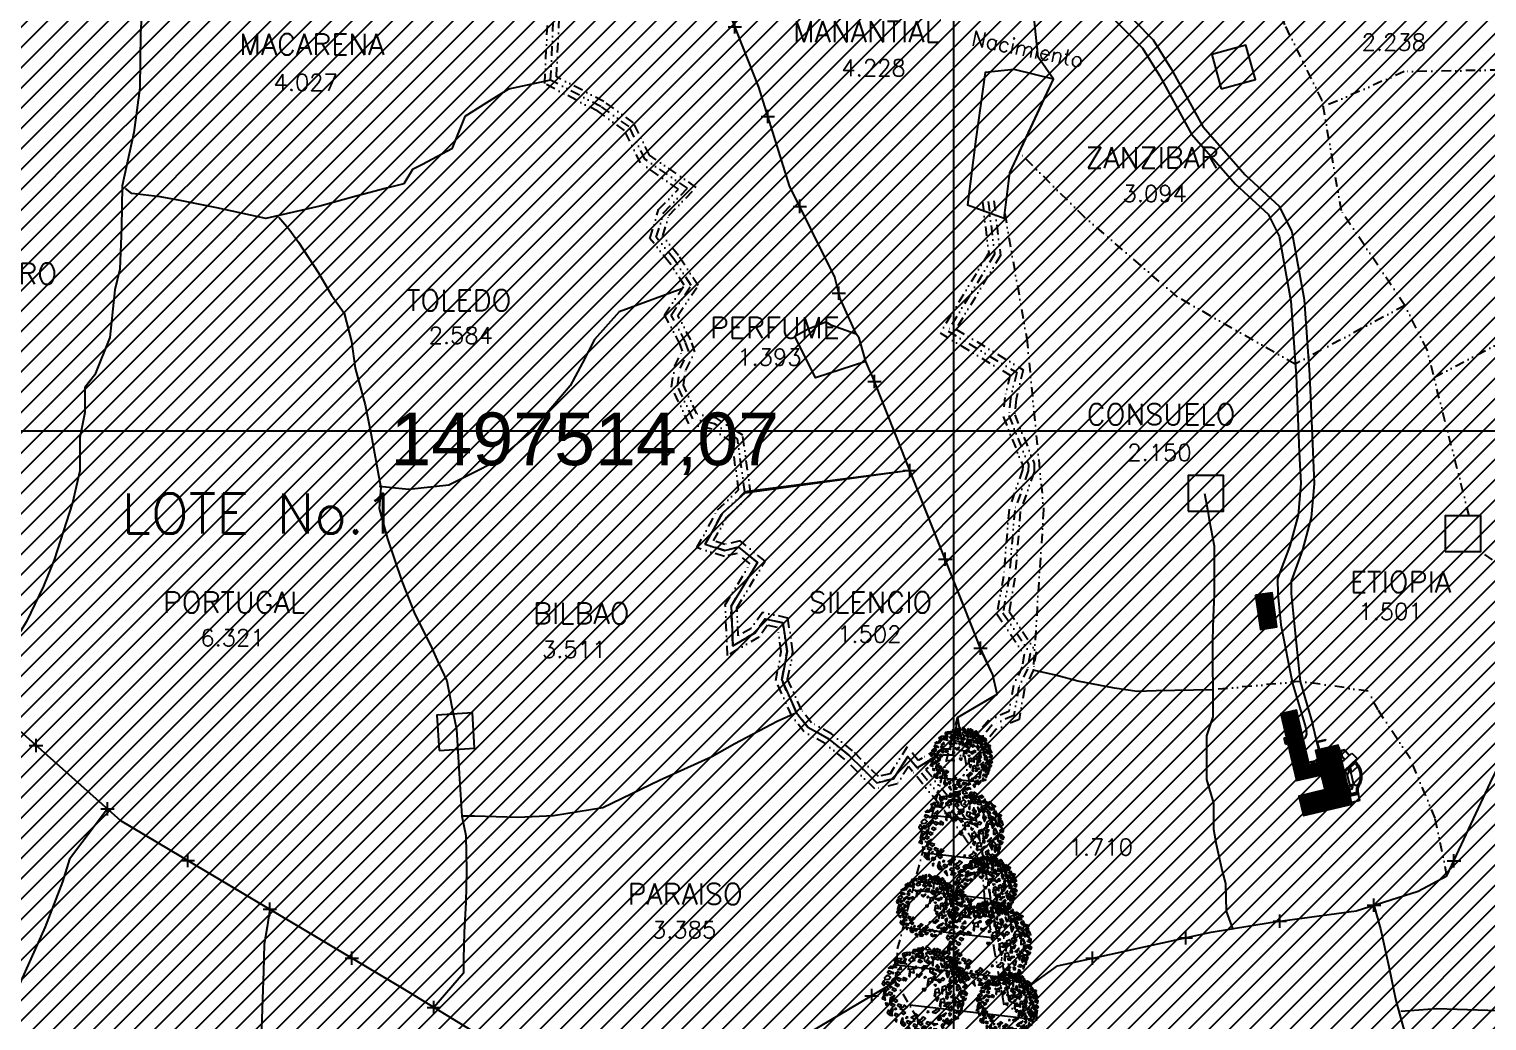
# Model space of a CAD drawing. Extents: x 14987 to 28539, y 5455 to 9112.
# Drawn here: x 23712 to 24475, y 6367 to 6886 of the extents above; entities that cross this region are included whole.
import ezdxf
from ezdxf.enums import TextEntityAlignment as Align

# ---------------------------------------------------------------- set-up
doc = ezdxf.new("R2010")
doc.units = 0
doc.header["$LTSCALE"] = 10
doc.header["$MEASUREMENT"] = 0
doc.header["$PDMODE"] = 2
doc.header["$PDSIZE"] = 3.5
for name, pattern in [('DASHDOT', [1, 0.5, -0.25, 0, -0.25]), ('DIVIDE', [1.25, 0.5, -0.25, 0, -0.25, 0, -0.25]), ('HIDDEN', [0.375, 0.25, -0.125])]:
    doc.linetypes.add(name, pattern=pattern)
for name, color, linetype in [('ANDEN', 11, 'Continuous'), ('ARBOL4', 76, 'Continuous'), ('CANO', 5, 'DIVIDE'), ('CERCO', 2, 'Continuous'), ('COORD', 8, 'Continuous'), ('COORDENADAS', 1, 'Continuous'), ('CUBIERTA', 30, 'Continuous'), ('DINTEL', 8, 'HIDDEN'), ('DIV-', 5, 'Continuous'), ('MOJON', 2, 'Continuous'), ('MURO BAJO', 3, 'Continuous'), ('PROY', 8, 'HIDDEN'), ('PUA', 1, 'Continuous'), ('R', 1, 'Continuous'), ('r-100', 6, 'Continuous'), ('R-100B', 6, 'Continuous'), ('R120', 5, 'Continuous'), ('R60', 2, 'Continuous'), ('RASTROJO', 2, 'DASHDOT'), ('SOLID', 253, 'Continuous')]:
    doc.layers.add(name, color=color, linetype=linetype)
doc.styles.add('textstyle3', font='romans', dxfattribs={"width": 0.8})
doc.styles.add('textstyle4', font='')
doc.styles.add('textstyle5', font='Arial.ttf')
doc.styles.get('textstyle4').set_extended_font_data('simplex')
pattern_1 = [(0, (-257.8881, 0), (0, 0.3175), [])]

# ---------------------------------------------------------------- blocks, each defined once
blk = doc.blocks.new('DEC1')
for points in [[(2.096443, 60.253408), (0.995445, 56.151728), (3.318161, 54.875548), (7.299967, 55.726328)], [(-38.104163, 42.886048), (-35.982343, 39.207198), (-33.437553, 39.947208), (-31.223573, 43.364378)], [(-31.801213, 37.372358), (-27.415503, 38.148518), (-25.333863, 42.636518), (-27.944843, 42.431948), (-29.220293, 39.953298)], [(-27.902623, 48.490098), (-28.642653, 45.945318), (-26.266303, 45.915268), (-25.694743, 47.690008)], [(-22.482173, 47.292998), (-22.915303, 48.664658), (-25.556323, 50.836408), (-20.701343, 52.081818), (-20.707443, 47.864548)], [(-17.061733, 46.095918), (-21.688173, 40.867878), (-18.577893, 39.165388), (-13.789101, 40.946228), (-14.889992, 43.454908), (-16.965533, 43.184148)], [(-17.825703, 50.144688), (-15.340965, 55.637398), (-11.893769, 55.475018), (-12.802246, 52.160138), (-14.540878, 53.429518), (-15.347061, 51.420148), (-14.679306, 50.283108)], [(-12.70607, 49.248398), (-13.313744, 45.632738), (-10.937401, 45.602688), (-9.258873, 49.086028)], [(-10.286347, 57.002498), (-6.636353, 53.173978), (-4.977264, 55.300948), (-2.322731, 54.024758), (-2.654549, 58.704078), (-5.640907, 57.002498)], [(-7.299988, 42.539188), (-9.290886, 39.136068), (-5.640907, 37.859878), (-3.981812, 39.136068)], [(-2.654549, 51.047028), (-4.645447, 48.494678), (-3.318176, 45.091538), (-1.990913, 46.793108)], [(2.322716, 47.218508), (-1.327278, 43.815368), (-0.66365, 40.412228), (3.318161, 37.009098), (6.636337, 38.710668), (2.654526, 40.837618), (5.309077, 44.666158)], [(2.654526, 51.897798), (6.304517, 49.345458), (10.949967, 51.047028), (8.959067, 52.748598), (6.304517, 51.897798)], [(13.272677, 57.002498), (10.949967, 55.726328), (12.609047, 54.024758), (14.268137, 54.875548)], [(19.245397, 47.643888), (12.277227, 47.218508), (13.272677, 43.815368), (17.918117, 41.688418), (18.913577, 44.240768), (17.254487, 45.516938)], [(16.259037, 52.323198), (16.922667, 53.599378), (16.590857, 57.002498), (20.904477, 54.450148), (17.918117, 51.472418)], [(21.568117, 51.047028), (27.209017, 53.173978), (29.531737, 50.621628), (26.545377, 48.920058), (26.213557, 51.047028), (24.222657, 50.196248), (23.890837, 48.920058)], [(24.554477, 46.793108), (21.568117, 44.666158), (23.227197, 42.964588), (26.877177, 44.240768)], [(25.549927, 37.859878), (32.186277, 39.561448), (34.177167, 43.389968), (33.181717, 35.307528), (29.199917, 34.882128)], [(31.522627, 48.069288), (29.863537, 46.367708), (28.536287, 43.389968), (32.186277, 45.516938)], [(36.831707, 44.240768), (35.836257, 42.539188), (37.163527, 41.263018), (40.481707, 41.688418)], [(40.813507, 40.412228), (40.481707, 39.136068), (42.804427, 37.434478), (45.458957, 37.859878)], [(-52.427143, 19.568028), (-50.104423, 20.844198), (-46.786243, 17.441068), (-49.108973, 14.888718), (-53.754413, 14.463338), (-54.418043, 17.441068)], [(-44.561383, 31.831348), (-39.273253, 31.705098), (-39.604093, 34.382268), (-36.824663, 35.356908), (-40.368063, 38.431048), (-41.276543, 35.116178)], [(-42.472623, 24.672728), (-44.131713, 23.396548), (-42.804433, 22.971158)], [(-32.518103, 32.329788), (-36.831723, 28.075868), (-31.854473, 28.926648)], [(-22.563583, 30.628218), (-22.563583, 28.501248), (-21.568133, 29.352038)], [(-12.277245, 32.755178), (-14.599968, 30.628218), (-13.604515, 29.777438), (-11.2818, 30.628218)], [(-5.640907, 20.844198), (-7.963623, 18.291858), (-11.2818, 20.418808), (-11.2818, 22.120378), (-7.963623, 20.844198), (-4.313629, 22.971158)], [(-1.990913, 33.180578), (-4.977264, 30.628218), (-3.318176, 27.225088), (-0.99546, 30.202838)], [(6.636337, 30.628218), (6.304517, 25.523518), (13.272677, 21.269598), (14.931767, 22.120378), (9.290877, 25.098128), (12.277227, 29.352038)], [(10.949967, 39.136068), (9.622697, 36.158308), (10.618147, 33.605958), (10.949967, 36.158308)], [(15.927217, 35.307528), (16.922667, 29.777438), (14.268137, 28.075868), (17.918117, 26.799688), (19.245397, 31.479008)], [(21.568117, 28.075868), (20.240847, 25.098128), (22.231747, 24.247348), (23.890837, 25.948898)], [(23.890837, 30.202838), (21.568117, 37.009098), (25.218107, 32.329788)], [(29.531737, 34.031358), (28.536287, 31.053608), (36.499887, 31.479008), (33.181717, 34.456738)], [(29.863537, 27.650488), (28.536287, 22.971158), (30.527177, 17.441068), (32.186277, 20.418808), (29.863537, 22.120378)], [(35.504437, 27.650488), (36.168077, 22.120378), (39.154437, 21.694998), (40.813507, 23.821948)], [(37.495347, 38.285278), (35.836257, 35.732928), (38.158977, 34.031358), (41.477157, 34.031358), (38.158977, 35.307528)], [(44.795317, 26.374298), (42.804427, 28.075868), (42.472607, 29.777438), (43.799877, 31.053608), (46.454417, 29.352038)], [(46.454417, 20.844198), (44.463497, 22.120378), (42.472607, 21.269598), (42.804427, 19.568028), (45.458957, 19.142638)], [(49.772577, 26.799688), (48.445307, 25.098128), (50.436227, 23.396548), (53.754397, 25.523518)], [(51.099847, 20.418808), (52.095307, 16.590288), (56.077117, 13.187148), (54.418027, 17.866458)], [(-52.427143, -0.850769), (-55.081683, 0.4254), (-56.077133, -5.104706), (-55.081683, -6.380875), (-50.436243, -6.380875), (-51.099873, -5.104706), (-53.754413, -4.253914)], [(-48.445333, 5.530108), (-46.786243, 3.828518), (-44.795343, 5.104708)], [(-45.127153, 9.784018), (-44.463523, 14.463338), (-38.490813, 18.717258), (-39.818083, 15.739508)], [(-30.195383, 13.187148), (-28.536293, 17.866458), (-25.218123, 16.164898), (-26.213573, 13.187148), (-27.872663, 14.463338)], [(-0.66365, 1.276169), (-2.322731, 0.4254), (-1.327278, -0.425384), (0, 0)], [(-0.66365, 18.717258), (0.663628, 19.142638), (1.659081, 17.441068), (-0.66365, 16.590288)], [(18.581767, 15.739508), (16.922667, 13.187148), (19.245397, 11.060198), (21.236297, 11.910978), (19.577217, 13.612548)], [(29.531737, 7.231658), (31.854457, 4.679318), (32.186277, 0), (35.504437, 3.403137), (33.513537, 9.784018)], [(40.481707, 17.015668), (43.799877, 11.910978), (41.477157, 8.507848), (41.145337, 11.910978)], [(46.454417, 6.380878), (46.122607, 4.679318), (43.468057, 5.104708), (43.799877, 7.657058)], [(49.440767, 0.4254), (49.772577, -4.679306), (43.799877, -7.231651), (47.449857, -3.828529)], [(48.777127, 16.164898), (48.445307, 12.761768), (50.768037, 11.060198), (52.095307, 13.187148)], [(52.095307, 5.955488), (54.086217, 3.403137), (55.745307, 4.679318), (54.418027, 8.082458)], [(-50.768053, -17.015672), (-50.436243, -19.993412), (-52.427143, -19.568022), (-52.758963, -16.590282)], [(-47.449883, -17.015672), (-46.454433, -9.784004), (-41.145353, -6.806266), (-44.131713, -11.06018)], [(30.195357, -3.828529), (28.536287, -5.53009), (29.863537, -6.806266)], [(47.118057, -15.739494), (45.127137, -17.866462), (46.122607, -22.120372), (48.445307, -19.568022)], [(50.436227, -9.784004), (51.099847, -13.187141), (53.754397, -13.187141), (55.413487, -10.634796), (53.090757, -11.06018)], [(-45.458983, -31.478992), (-46.786243, -26.799672), (-44.463523, -23.396552), (-43.468073, -26.374292), (-44.463523, -28.075852)], [(20.572657, -34.456732), (16.922667, -37.859872), (18.249947, -39.986832), (21.236297, -38.285262)], [(38.158977, -36.583692), (38.822617, -39.136042), (45.127137, -37.434482)], [(48.113497, -26.799672), (45.127137, -28.501252), (45.458957, -32.755162), (47.118057, -30.202822)], [(-28.204473, -43.389972), (-32.518103, -44.240752), (-30.195383, -47.218492), (-26.545393, -46.367702)], [(-11.2818, -55.300932), (-13.936333, -51.472412), (-10.286347, -51.472412), (-7.963623, -52.323192)], [(9.622697, -56.151712), (6.304517, -54.024762), (8.295417, -52.748592), (8.959067, -53.173982), (12.277227, -53.173982), (12.277227, -51.472412), (15.595407, -51.897802), (14.268137, -54.024762)], [(22.563567, -50.621622), (25.218107, -49.770842), (22.563567, -48.069272)], [(24.554477, -39.561442), (23.890837, -40.837612), (27.872647, -44.666142), (34.508987, -42.539172), (32.186277, -40.412222), (27.872647, -41.688402)]]:
    blk.add_lwpolyline(points, close=True)
at = {"style": 'textstyle3', "width": 0.8, "flags": 1}
blk.add_attdef('ESTCODE', (0, 0), '', height=0.7, dxfattribs=at)
blk = doc.blocks.new('A$C3B855193')
for p, q in [((4.04, 3.91), (4.04, 4.16)), ((3.91, 4.03), (4.16, 4.03))]:
    blk.add_line(p, q)
for points in [[(1.36, 6.69), (1.18, 6.59), (1.15, 6.73), (1.33, 6.83)], [(2.34, 7.24), (2.35, 7.44), (1.97, 7.36), (1.92, 7.26), (2.05, 6.96), (2.11, 7.04), (2.09, 7.23)], [(2.86, 7.16), (2.8, 7.01), (2.93, 6.92)], [(3.22, 7.07), (3.54, 7.15), (3.97, 6.89), (3.75, 6.89)], [(3.64, 7.8), (3.79, 7.69), (3.66, 7.38), (3.44, 7.46), (3.28, 7.74), (3.45, 7.87)], [(4.24, 7.3), (4.11, 7.38), (4.12, 7.28)], [(5, 6.88), (4.61, 7.04), (4.8, 6.74)], [(4.64, 7.63), (4.78, 7.29), (4.94, 7.39), (5.08, 7.24), (5.17, 7.55), (4.94, 7.51)], [(5.52, 7.52), (5.34, 7.29), (5.46, 7.15), (5.74, 7.1)], [(5.34, 6.97), (5.51, 6.71), (5.85, 6.7), (5.77, 6.87), (5.58, 6.88)], [(6.16, 7.03), (5.97, 7.01), (6.04, 6.85), (6.17, 6.87)], [(6.23, 6.65), (6.3, 6.72), (6.37, 6.94), (6.58, 6.67), (6.31, 6.55)], [(0.93, 5.59), (0.62, 5.73), (0.52, 5.58), (0.71, 5.44)], [(0.58, 5.96), (0.85, 6.17), (1.13, 6.12), (0.96, 5.97), (0.83, 5.99)], [(1.76, 5.49), (1.44, 5.63), (1.35, 5.48), (1.54, 5.34)], [(1.45, 6.48), (1.94, 6.62), (2.27, 6.36), (1.92, 6.43)], [(2.93, 5.95), (2.59, 5.83), (2.51, 5.27), (2.61, 5.19), (2.65, 5.63), (3, 5.56)], [(3.85, 6.21), (4.19, 6.23), (4.17, 5.97), (3.95, 5.96), (3.99, 6.1)], [(5.16, 6.2), (5.03, 6.14), (5.11, 6.1)], [(5.58, 5.6), (5.38, 5.69), (5.36, 5.61), (5.47, 5.48)], [(6.3, 6.27), (5.84, 6.42), (5.82, 6.18), (6.06, 5.92), (6.19, 6.06), (6.12, 6.19)], [(6.34, 5.55), (6.07, 5.59), (6.09, 5.32), (6.21, 5.25)], [(6.62, 6.08), (6.37, 6.02), (6.44, 5.87), (6.7, 5.86)], [(6.54, 6.43), (6.95, 6.42), (7.04, 6.2), (6.8, 6.17), (6.84, 6.31), (6.69, 6.31), (6.63, 6.24)], [(7.01, 5.49), (6.79, 5.55), (6.61, 5.37), (6.76, 5.33)], [(7.18, 6.14), (7.04, 5.8), (7.22, 5.75), (7.21, 5.55), (7.5, 5.7), (7.31, 5.84)], [(0.3, 4.54), (0.13, 4.79), (0, 4.56), (0.15, 4.35)], [(0.67, 4.04), (0.35, 4.18), (0.25, 4.03), (0.44, 3.89)], [(0.77, 4.57), (0.46, 4.71), (0.36, 4.56), (0.55, 4.42)], [(1.35, 3.97), (1.04, 4.11), (0.94, 3.97), (1.13, 3.83)], [(1.62, 4.4), (1.31, 4.54), (1.21, 4.4), (1.4, 4.26)], [(1.83, 4.93), (1.51, 5.07), (1.41, 4.93), (1.6, 4.78)], [(4.65, 5.08), (4.31, 4.96), (4.23, 4.4), (4.33, 4.32), (4.37, 4.76), (4.72, 4.68)], [(5, 4.86), (4.78, 4.93), (4.82, 5.2), (4.93, 5.25), (4.94, 5), (5.18, 4.83)], [(5.01, 4.48), (5.07, 4.41), (4.99, 4.3), (4.87, 4.42)], [(5.89, 4.96), (5.65, 5.08), (5.47, 4.88), (5.73, 4.82)], [(5.96, 4.34), (5.63, 4.22), (5.55, 3.66), (5.65, 3.58), (5.68, 4.02), (6.04, 3.95)], [(6.62, 4.3), (6.4, 4.3), (6.26, 4.17), (6.43, 4.22)], [(6.9, 5.07), (6.58, 5.21), (6.39, 5.07), (6.28, 4.73), (6.48, 4.56), (6.5, 4.87), (6.82, 4.81)], [(7.39, 4), (7.17, 4.44), (6.98, 4.28), (6.98, 3.92), (7.17, 3.93), (7.2, 4.07)], [(7.21, 5.18), (7.15, 4.87), (7.38, 4.62), (7.43, 4.8), (7.31, 4.94)], [(7.72, 5.44), (7.43, 5.4), (7.42, 5.21), (7.58, 4.98)], [(7.61, 4.32), (7.71, 4.31), (7.91, 4.43), (7.87, 4.08), (7.6, 4.19)], [(7.82, 4.64), (7.68, 4.75), (7.62, 4.6), (7.72, 4.52)], [(0, 3.13), (0.17, 3.41), (0.27, 3.17), (0.28, 3)], [(1, 3.6), (0.68, 3.73), (0.58, 3.59), (0.77, 3.45)], [(1.48, 2.94), (1.16, 3.08), (1.06, 2.93), (1.25, 2.79)], [(3.89, 4), (3.8, 4.09), (3.77, 4), (3.83, 3.93)], [(5.3, 4.07), (4.97, 3.95), (4.89, 3.39), (4.99, 3.31), (5.02, 3.75), (5.38, 3.67)], [(5.34, 3.17), (5.13, 3.21), (5.06, 3), (5.17, 2.9), (5.23, 3.05)], [(5.8, 3.14), (5.47, 3.03), (5.39, 2.47), (5.49, 2.38), (5.52, 2.82), (5.88, 2.75)], [(6.41, 2.78), (6.07, 2.74), (5.78, 2.46), (6.01, 2.44), (6.06, 2.63)], [(6.21, 3.32), (5.98, 3.32), (5.98, 3.17), (6.14, 3.11)], [(6.51, 3.88), (6.19, 3.66), (6.01, 3.79), (6.03, 3.52), (6.36, 3.56)], [(6.41, 3.23), (6.78, 3.56), (6.58, 3.2)], [(6.81, 2.98), (6.59, 2.96), (6.83, 2.46), (6.93, 2.76)], [(6.94, 3.33), (7.23, 2.96), (7.53, 2.94), (6.99, 2.78), (6.85, 3.02)], [(7.48, 3.64), (7.26, 3.77), (7.2, 3.62), (7.38, 3.42)], [(7.75, 3.23), (7.6, 3.29), (7.37, 3.3), (7.61, 3.12)], [(7.65, 2.79), (7.52, 2.81), (7.47, 2.69), (7.59, 2.49)], [(7.67, 3.95), (7.96, 3.65), (7.86, 3.43), (7.67, 3.57), (7.8, 3.65), (7.69, 3.76), (7.6, 3.74)], [(0.52, 1.78), (0.56, 2.05), (0.7, 1.96), (0.69, 1.9), (0.78, 1.69), (0.89, 1.74), (0.95, 1.51), (0.78, 1.54)], [(1.23, 2.53), (0.91, 2.67), (0.81, 2.53), (1, 2.39)], [(1.58, 1.6), (1.26, 1.74), (1.17, 1.6), (1.36, 1.45)], [(1.38, 2.19), (1.23, 2.25), (1.18, 2.13)], [(1.85, 2.48), (1.53, 2.62), (1.43, 2.48), (1.62, 2.34)], [(2.07, 2.54), (1.97, 2.32), (1.68, 2.17), (1.99, 2.05), (2.34, 2.35)], [(2.21, 1.79), (1.9, 1.93), (1.8, 1.79), (1.99, 1.64)], [(2.43, 1.39), (2.28, 1.44), (2.23, 1.32)], [(3.12, 1.73), (3.02, 1.51), (2.73, 1.36), (3.04, 1.24), (3.39, 1.55)], [(3.79, 1.44), (3.69, 1.22), (3.4, 1.07), (3.71, 0.95), (4.06, 1.26)], [(4.41, 1.9), (4.26, 1.96), (4.21, 1.84)], [(5.1, 2.24), (5, 2.03), (4.71, 1.88), (5.02, 1.76), (5.37, 2.06)], [(6.02, 1.81), (5.79, 1.46), (5.51, 1.52), (5.71, 1.63)], [(6.56, 2.42), (6.23, 2.23), (6.28, 2.03), (6.46, 1.98)], [(6.43, 1.54), (6.46, 1.7), (6.35, 1.8), (6.25, 1.74), (6.29, 1.56)], [(6.9, 1.49), (6.75, 1.53), (6.7, 1.35), (6.93, 1.2)], [(6.74, 1.8), (6.79, 1.97), (6.89, 2.04), (7.01, 1.99), (6.97, 1.77)], [(7.29, 2.59), (7.09, 2.62), (7.04, 2.43), (7.13, 2.22), (7.12, 2.46)], [(7.52, 2.43), (7.43, 2.42), (7.38, 2.22), (7.48, 2.07)], [(1.23, 1.11), (1.35, 0.96), (1.39, 1.18)], [(1.98, 1.28), (1.88, 1.29), (1.75, 0.93), (2.07, 0.57), (2.14, 0.77), (1.94, 1.01)], [(2.71, 0.92), (2.39, 1.06), (2.29, 0.91), (2.48, 0.77)], [(2.55, 0.5), (2.4, 0.38), (2.68, 0.03)], [(3.1, 1.09), (2.95, 1.15), (2.9, 1.03)], [(3.33, 0.59), (3.01, 0.73), (2.91, 0.58), (3.1, 0.44)], [(3.44, 0.13), (3.25, 0.27), (2.99, 0.14), (3.2, 0.1)], [(3.84, 0.76), (3.53, 0.9), (3.43, 0.76), (3.62, 0.62)], [(4.12, 0.5), (3.93, 0.56), (3.68, 0.39), (3.91, 0.31)], [(4.55, 0.82), (4.24, 0.95), (4.14, 0.81), (4.33, 0.67)], [(4.59, 0.45), (4.39, 0.31), (4.46, 0.14), (4.67, 0.11), (4.58, 0.24)], [(5.21, 0.79), (4.89, 0.63), (4.57, 0.94), (4.88, 0.8)], [(5.51, 1.14), (5.39, 1.12), (5.34, 1.3), (5.52, 1.35)], [(5.63, 0.77), (5.53, 0.58), (5.65, 0.5), (5.83, 0.68)], [(6.19, 1.26), (5.97, 1.19), (5.92, 1), (6.1, 0.97)], [(6.53, 1.23), (6.31, 1.06), (6.2, 0.72), (6.46, 0.95)]]:
    blk.add_lwpolyline(points, close=True)
at = {"xscale": 0.0692855676280715, "yscale": 0.0692855676280715, "zscale": 0.0692855676280715}
blk.add_blockref('DEC1', (4.02, 3.89), dxfattribs=at)
blk = doc.blocks.new('dsgdfsgdfs')
at = {"layer": 'CUBIERTA', "transparency": 33554687}
h = blk.add_hatch(dxfattribs=at)
h.set_pattern_fill('LINE', color=256, scale=0.1, angle=90, style=0, pattern_type=0)
h.set_pattern_definition([(90, (-257.8881, 0), (-0.3175, 0), [])])
h.paths.add_polyline_path([(25677.66, 6009.32), (25658.07, 6009.32), (25652.02, 6003.27), (25683.71, 6003.27)], flags=0)
h.paths.add_polyline_path([(25683.71, 6015.37), (25677.22, 6015.37), (25673.97, 6012.12), (25673.97, 6012.12), (25670.72, 6015.37), (25662.52, 6015.37), (25657.27, 6010.12), (25658.07, 6009.32), (25677.66, 6009.32)], flags=0)
h.paths.add_polyline_path([(25702.37, 6024.42), (25674.92, 6024.42), (25673.97, 6023.47), (25677.22, 6020.22), (25706.57, 6020.22)], flags=0)
h.paths.add_polyline_path([(25706.57, 6028.62), (25670.92, 6028.62), (25670.72, 6028.62), (25674.92, 6024.42), (25702.37, 6024.42)], flags=0)
h.paths.add_polyline_path([(25662.52, 6029.25), (25652.02, 6029.25), (25657.27, 6024)], flags=0)
h = blk.add_hatch(dxfattribs=at)
h.set_pattern_fill('LINE', color=256, scale=0.1, style=0, pattern_type=0)
h.set_pattern_definition(pattern_1)
h.paths.add_polyline_path([(25662.52, 6029.25), (25657.27, 6024), (25657.27, 6010.12), (25662.52, 6015.37)], flags=0)
h.paths.add_polyline_path([(25657.27, 6024), (25652.02, 6029.25), (25652.02, 6003.27), (25658.07, 6009.32), (25657.27, 6010.12)], flags=0)
h = blk.add_hatch(dxfattribs=at)
h.set_pattern_fill('LINE', color=256, scale=0.1, style=0, pattern_type=0)
h.set_pattern_definition(pattern_1)
h.paths.add_polyline_path([(25670.72, 6028.62), (25670.72, 6015.37), (25673.97, 6012.12), (25673.97, 6023.47), (25674.92, 6024.42)], flags=0)
h = blk.add_hatch(dxfattribs=at)
h.set_pattern_fill('LINE', color=256, scale=0.1, style=0, pattern_type=0)
h.set_pattern_definition(pattern_1)
h.paths.add_polyline_path([(25706.57, 6028.62), (25702.37, 6024.42), (25706.57, 6020.22)], flags=0)
h.paths.add_polyline_path([(25677.22, 6020.22), (25673.97, 6023.47), (25673.97, 6012.12), (25677.22, 6015.37)], flags=0)
h = blk.add_hatch(dxfattribs=at)
h.set_pattern_fill('LINE', color=256, scale=0.1, style=0, pattern_type=0)
h.set_pattern_definition(pattern_1)
h.paths.add_polyline_path([(25683.71, 6015.37), (25677.66, 6009.32), (25683.71, 6003.27)], flags=0)
at = {"layer": 'ANDEN'}
for p, q in [((25677.22, 6018.97), (25678.57, 6018.97)), ((25678.57, 6020.22), (25678.57, 6015.37)), ((25678.57, 6018.97), (25678.57, 6016.02)), ((25677.22, 6016.02), (25678.57, 6016.02)), ((25688.13, 6013.57), (25697.04, 6013.57)), ((25653.02, 5998.71), (25653.02, 6003.27)), ((25656.37, 5998.71), (25656.37, 6003.27)), ((25659.76, 6003.27), (25656.87, 6003.27)), ((25656.87, 5998.91), (25656.87, 6003.27)), ((25659.76, 6002.77), (25657.37, 6002.77)), ((25659.76, 6001.77), (25659.76, 6003.27)), ((25659.91, 6003.27), (25659.91, 6001.77)), ((25661.96, 6003.27), (25661.96, 6001.77)), ((25662.12, 6002.07), (25668.09, 6002.07)), ((25670.21, 6002.74), (25669.16, 6002.74)), ((25671.12, 6003.27), (25670.21, 6002.74)), ((25670.21, 6002.74), (25674.6, 5995.13)), ((25672.97, 6006.67), (25672.97, 6004.34)), ((25675.16, 6003.27), (25675.16, 6002.16)), ((25675.16, 6002.16), (25678.06, 5997.14)), ((25675.59, 6001.42), (25675.51, 6001.37)), ((25677.01, 6002.41), (25675.52, 6001.55)), ((25677.11, 6002.29), (25675.59, 6001.42)), ((25677.01, 6002.41), (25677.01, 6003.27)), ((25677.16, 6002.38), (25677.16, 6002.92)), ((25680.39, 6002.92), (25680.39, 6000.39)), ((25680.59, 6000.51), (25680.59, 6002.92)), ((25653.02, 5998.71), (25656.37, 5998.71)), ((25657.83, 5998.91), (25656.37, 5998.91)), ((25671.29, 6000.07), (25662.54, 6000.07)), ((25668.17, 6000.07), (25670.52, 5995.79)), ((25668.57, 5999.57), (25671, 5999.57)), ((25669.2, 6000.88), (25671.28, 6000.88)), ((25669.2, 6000.73), (25671.36, 6000.73)), ((25671, 5999.57), (25672.55, 5996.68)), ((25671.29, 6000.07), (25673.23, 5996.49)), ((25673.67, 5996.74), (25672.27, 5995.94)), ((25678.06, 5997.14), (25674.6, 5995.13)), ((25677.13, 5998.75), (25680.39, 6000.62)), ((25677.23, 5998.57), (25680.59, 6000.51))]:
    blk.add_line(p, q, dxfattribs=at)
for points in [[(25697.04, 6017.57), (25694.48, 6017.57)], [(25662.12, 6001.98), (25662.12, 6002.07)], [(25668.09, 6001.85), (25668.09, 6002.07)], [(25677.01, 6002.92), (25682.41, 6002.92), (25682.41, 6003.27)], [(25677.16, 6002.42), (25680.39, 6002.42)], [(25672.55, 5996.68), (25672.04, 5996.38)]]:
    blk.add_lwpolyline(points, dxfattribs=at)
for points in [[(25672.55, 5996.68), (25672.04, 5996.38, -0.245433), (25662.73, 5996.66, -0.072549), (25660.85, 5998.07, 0.166957), (25657.85, 5999.41), (25657.37, 5999.41), (25657.37, 6002.77)], [(25673.77, 5996.57), (25672.37, 5995.76, -0.24597), (25662.39, 5996.04, -0.072026), (25660.36, 5997.57, 0.164428), (25657.82, 5998.71), (25656.37, 5998.71)]]:
    blk.add_lwpolyline(points, format="xyb", dxfattribs=at)
for centre, radius, start, end in [((25694.47, 6021.42), 3.85, 198.14777, 270.07392), ((25660.94, 6001.92), 1.18, 187.275, 3.11209), ((25660.94, 6001.92), 1.04, 188.32565, 351.67435), ((25669.17, 6001.81), 1.08, 178.02087, 271.89519), ((25669.17, 6001.81), 0.928, 90, 271.89519), ((25677.06, 6002.38), 0.1, 300, 0), ((25657.4, 5994.37), 4.56, 47.13708, 84.66064), ((25666.64, 6003.81), 8.65, 224.81719, 241.32911), ((25662.68, 5998.52), 1.55, 95.23389, 227.4475), ((25667.65, 6005.43), 10.56, 240.74795, 295.99079), ((25668.57, 5999.77), 0.2, 210, 270)]:
    blk.add_arc(centre, radius, start, end, dxfattribs=at)
blk.add_open_spline([(25662.54, 6000.07), (25662.35, 6000.11), (25661.86, 6000.22), (25661.52, 6000.58), (25661.31, 6000.79)], degree=3, knots=[0, 0, 0, 0, 0.579839, 1.453762, 1.453762, 1.453762, 1.453762], dxfattribs=at)
at = {"layer": 'CUBIERTA'}
for p, q in [((25652.02, 6029.25), (25657.27, 6024)), ((25662.52, 6029.25), (25657.27, 6024)), ((25657.27, 6024), (25657.27, 6010.12)), ((25670.72, 6028.62), (25674.92, 6024.42)), ((25673.97, 6023.47), (25674.92, 6024.42)), ((25674.92, 6024.42), (25702.37, 6024.42)), ((25706.57, 6028.62), (25702.37, 6024.42)), ((25706.57, 6020.22), (25702.37, 6024.42)), ((25652.02, 6003.27), (25658.07, 6009.32)), ((25657.27, 6010.12), (25662.52, 6015.37)), ((25657.27, 6010.12), (25658.07, 6009.32)), ((25677.66, 6009.32), (25658.07, 6009.32)), ((25670.72, 6015.37), (25673.97, 6012.12)), ((25677.22, 6015.37), (25673.97, 6012.12)), ((25677.66, 6009.32), (25683.71, 6015.37)), ((25677.66, 6009.32), (25683.71, 6003.27))]:
    blk.add_line(p, q, dxfattribs=at)
for points in [[(25670.72, 6015.37), (25662.52, 6015.37), (25662.52, 6029.25), (25652.02, 6029.25), (25652.02, 6003.27), (25683.71, 6003.27), (25683.71, 6015.37), (25677.22, 6015.37)], [(25657.27, 6010.12), (25662.52, 6015.37), (25662.52, 6029.25), (25657.27, 6024), (25657.27, 6010.12)], [(25670.92, 6028.62), (25670.92, 6028.62), (25670.72, 6028.62), (25670.72, 6015.37)], [(25677.22, 6015.37), (25677.22, 6020.22), (25706.57, 6020.22), (25706.57, 6028.62), (25670.92, 6028.62)], [(25673.97, 6012.12), (25673.97, 6023.47), (25677.22, 6020.22)]]:
    blk.add_lwpolyline(points, dxfattribs=at)
for points in [[(25652.02, 6029.25), (25652.02, 6003.27), (25658.07, 6009.32), (25657.27, 6010.12), (25657.27, 6024)], [(25670.72, 6028.62), (25670.72, 6015.37), (25673.97, 6012.12), (25673.97, 6023.47), (25674.92, 6024.42)], [(25683.71, 6015.37), (25677.66, 6009.32), (25683.71, 6003.27)]]:
    blk.add_lwpolyline(points, close=True, dxfattribs=at)
at = {"layer": 'DINTEL'}
for points in [[(25690.77, 6029.47), (25693.62, 6029.47)], [(25690.77, 6029.17), (25693.62, 6029.17)]]:
    blk.add_lwpolyline(points, dxfattribs=at)
at = {"layer": 'MURO BAJO'}
for p, q in [((25693.77, 6029.92), (25690.62, 6029.92)), ((25690.62, 6029.92), (25690.62, 6028.62)), ((25690.77, 6028.62), (25690.77, 6029.77)), ((25690.77, 6029.77), (25693.62, 6029.77)), ((25693.62, 6029.77), (25693.62, 6028.62)), ((25693.77, 6028.62), (25693.77, 6029.92))]:
    blk.add_line(p, q, dxfattribs=at)
for points in [[(25683.71, 6013.57), (25688.11, 6013.57), (25688.11, 6008.79), (25688.11, 6008.79)], [(25683.71, 6013.27), (25687.81, 6013.27), (25687.81, 6009.09), (25687.81, 6009.09)]]:
    blk.add_lwpolyline(points, dxfattribs=at)

msp = doc.modelspace()

# ---------------------------------------------------------------- hatches: boundary and pattern name
at = {"layer": 'COORDENADAS', "true_color": 0xe60000, "transparency": 33554687}
h = msp.add_hatch(dxfattribs=at)
h.set_pattern_fill('LINE', color=1, scale=60, angle=45, style=0, pattern_type=0)
h.set_pattern_definition([(45, (4432.5205, 1e-12), (-5.3033009, 5.3033009), [])])
h.paths.add_polyline_path([(23082.71, 6531.28), (23082.52, 6531.48), (23321.6, 6762), (23538.9, 7063.06), (23646.07, 7237.82), (23741.14, 7393.85), (23829.56, 7538.99), (23938.81, 7718.31), (23969.43, 7766.82), (24140.92, 8042.89), (24178.7, 8048.73), (24189.84, 8044.08), (24203.98, 8020.36), (24209.13, 8003.79), (24215.24, 7990.14), (24225.03, 7981.42), (24228.98, 7979.21), (24231.83, 7978.27), (24269.19, 7949.66), (24293.87, 7930.75), (24263.42, 7900.03), (24207.04, 7661.56), (24195.54, 7556.01), (24195.51, 7555.73), (24155.66, 7559.68), (24165.33, 7375.55), (24169.18, 7320.78), (24174.3, 7256.83), (24180.47, 7238.92), (24177.68, 7232.52), (24178.89, 7227.55), (24192.87, 7117.53), (24200.03, 7065.94), (24210.32, 7003.16), (24216.31, 6966.14), (24266.92, 6953.95), (24271.41, 6952.82), (24276.51, 6952.45), (24472.96, 6915.75), (24512.13, 6908.25), (24549.17, 6901.39), (24555.91, 6900.16), (24585.96, 6895.08), (24644.04, 6886.66), (24703.86, 6877.71), (24698.71, 6831.16), (24720.5, 6796.82), (24710.36, 6777.57), (24724.48, 6776.08), (24708.21, 6745.58), (24711.97, 6716.64), (24721.45, 6692.89), (24721.21, 6690.37), (24720.35, 6687.34), (24706.47, 6654.38), (24680.19, 6599.96), (24684.93, 6482.97), (24688.02, 6450.19), (24749.53, 6386.91), (24773.17, 6338.37), (24764.77, 6334.47), (24761.47, 6332.93), (24749.83, 6327.36), (24740.89, 6324.35), (24691.26, 6303.59), (24654.16, 6278.14), (24533.06, 6237.08), (24404.18, 6226.79), (24352.31, 6223.51), (24311.36, 6218.43), (24233.95, 6177.31), (24166.29, 6142.62), (24143.61, 6141.07), (24060.47, 6145.35), (24026.3, 6152.13), (23979.05, 6145.48), (23932.16, 6142.98), (23913.32, 6146.83), (23876.51, 6132.86), (23880.59, 6158.36), (23872.42, 6188.46), (23854.37, 6207.07), (23766.5, 6222.46), (23750.44, 6235.27), (23722.21, 6247.54), (23531.79, 6145.09), (23501.01, 6208.98), (23512, 6264.91), (23509.51, 6280.25), (23500.96, 6312.99), (23465.29, 6328.24), (23433.73, 6337.38), (23322.8, 6341.46), (23297.72, 6330.15), (23283.1, 6315.57), (23267.41, 6275.77), (23227.91, 6248.39), (23216.18, 6242.58), (23209.24, 6239.15), (23192.99, 6231.1), (23166.12, 6235.72), (23148.87, 6268.54), (23146.72, 6308.89), (23147.58, 6333.86), (23144.71, 6337.81), (23149.54, 6421.83), (23143.65, 6459.88), (23136.97, 6476.22), (23104.19, 6502.54), (23082.71, 6531.28), (23082.52, 6531.48)], flags=0)
at = {"layer": 'CUBIERTA', "transparency": 33554687}
h = msp.add_hatch(dxfattribs=at)
h.set_pattern_fill('ANSI31', color=256, style=0, pattern_type=0)
h.paths.add_polyline_path([(24353.58, 6589.58), (24356.31, 6571.86), (24364.73, 6573.16), (24362.34, 6590.94)], flags=0)

# ---------------------------------------------------------------- linework, layer by layer
at = {"layer": 'CANO', "color": 152, "true_color": 0x2a7dc6}
for points in [[(24431.74, 6741.36), (24398.56, 6790.77), (24388.51, 6848.51), (24369.04, 6888.04), (24351.32, 6938.12)], [(24546.78, 6853.38), (24494.01, 6864.62), (24431.39, 6863.62), (24389.1, 6845.12)], [(24388.07, 6717.96), (24374.44, 6710.65), (24312.91, 6745.64), (24264.28, 6787.47), (24230.07, 6821.29)], [(24222.45, 6789.38), (24234.02, 6723.91), (24242.8, 6634.6), (24237.34, 6550.43)], [(24447.03, 6703.67), (24547.48, 6756.47)], [(24465.41, 6631.2), (24443.37, 6718.12), (24431.74, 6741.36), (24388.07, 6717.96)], [(24519.12, 6578.82), (24471.52, 6612.62)], [(24453.8, 6443.05), (24447.63, 6473.06), (24434.65, 6504.11), (24417.76, 6529.74), (24412.58, 6539.62), (24377, 6544.68), (24331.39, 6540.31)]]:
    msp.add_lwpolyline(points, dxfattribs=at)
at = {"layer": 'CANO'}
for points in [[(24177.27, 6503.36), (24171.45, 6510.48), (24162.5, 6496.34), (24156.42, 6494.98), (24142.9, 6508.33), (24131.93, 6517.17), (24121.4, 6523.06), (24116.19, 6529.79), (24108.92, 6545.9), (24111.69, 6560.19), (24109, 6577.78), (24095.84, 6580.79), (24089.8, 6572.39), (24082.99, 6568.43), (24082.35, 6583.18), (24097.07, 6607.61), (24084.02, 6618.19), (24076.05, 6616.27), (24070.18, 6618.13), (24077.06, 6630.66), (24089.65, 6642.63), (24085.4, 6673.38), (24071.78, 6682.28), (24061.43, 6684.61), (24054.42, 6699.54), (24055.57, 6707.54), (24060.44, 6716.99), (24058.23, 6723.34), (24051.47, 6736.1), (24062.04, 6751.8), (24051.87, 6767.39), (24043.55, 6777.65), (24046.76, 6788.37), (24061.12, 6803.06), (24036.58, 6819.89), (24028.34, 6836.85), (24012.84, 6847.96), (23988.01, 6860.94), (23989.52, 6893.7)], [(24174.28, 6497.55), (24172.07, 6500.24), (24166.24, 6491.03), (24154.53, 6488.41), (24138.9, 6503.85), (24128.56, 6512.18), (24117.41, 6518.42), (24111.02, 6526.68), (24102.66, 6545.16), (24105.6, 6560.31), (24103.68, 6572.84), (24098.38, 6574.05), (24093.92, 6567.85), (24077.42, 6558.26), (24076.28, 6584.73), (24089.23, 6606.24), (24082.55, 6611.66), (24075.83, 6610.04), (24061.4, 6614.63), (24072.26, 6634.36), (24083.28, 6644.85), (24079.83, 6669.86), (24069.41, 6676.67), (24057.25, 6679.41), (24048.23, 6698.61), (24049.78, 6709.39), (24053.93, 6717.45), (24052.72, 6720.94), (24044.49, 6736.47), (24054.84, 6751.86), (24047.01, 6763.86), (24036.9, 6776.34), (24041.44, 6791.51), (24051.84, 6802.15), (24031.87, 6815.84), (24023.61, 6832.86), (24009.68, 6842.84), (23981.84, 6857.4), (23983.44, 6891.98)], [(24176.6, 6499.45), (24171.76, 6505.36), (24164.37, 6493.69), (24155.48, 6491.7), (24140.9, 6506.09), (24130.24, 6514.68), (24119.4, 6520.74), (24113.6, 6528.23), (24105.79, 6545.53), (24108.64, 6560.25), (24106.34, 6575.31), (24097.11, 6577.42), (24091.86, 6570.12), (24080.21, 6563.35), (24079.31, 6583.95), (24093.15, 6606.93), (24083.29, 6614.92), (24075.94, 6613.15), (24065.79, 6616.38), (24074.66, 6632.51), (24086.46, 6643.74), (24082.62, 6671.62), (24070.6, 6679.47), (24059.34, 6682.01), (24051.32, 6699.08), (24052.68, 6708.47), (24057.18, 6717.22), (24055.47, 6722.14), (24047.98, 6736.29), (24058.44, 6751.83), (24049.44, 6765.63), (24040.22, 6776.99), (24044.1, 6789.94), (24056.48, 6802.61), (24034.22, 6817.87), (24025.98, 6834.86), (24011.26, 6845.4), (23984.93, 6859.17), (23986.48, 6892.84)], [(24213.83, 6795.65), (24217.17, 6768.11), (24192.8, 6727.94), (24228.72, 6706.24), (24225.42, 6692.71), (24224.67, 6683.67), (24234.9, 6658.09), (24234.79, 6654.76), (24227.67, 6634.13), (24224.81, 6599.13), (24221.55, 6580.61), (24235.79, 6559.35), (24234.45, 6551.33), (24229.85, 6541.63), (24227.27, 6526.89), (24215.95, 6521.92), (24208.78, 6513.33), (24203.88, 6514.21), (24195.25, 6506.12), (24187.57, 6506.34), (24180.8, 6501.99), (24176.6, 6499.45)], [(24210.85, 6795.29), (24214.07, 6768.78), (24188.68, 6726.93), (24225.28, 6704.81), (24222.45, 6693.19), (24221.63, 6683.22), (24231.88, 6657.56), (24231.81, 6655.31), (24224.71, 6634.76), (24221.83, 6599.51), (24218.39, 6579.94), (24232.64, 6558.67), (24231.56, 6552.24), (24226.97, 6542.55), (24224.6, 6528.99), (24214.1, 6524.38), (24207.59, 6516.59), (24202.92, 6517.42), (24194.1, 6509.15), (24186.73, 6509.36), (24179.21, 6504.53), (24177.27, 6503.36)], [(24216.8, 6796.02), (24220.27, 6767.44), (24196.93, 6728.96), (24232.15, 6707.67), (24228.39, 6692.23), (24227.72, 6684.13), (24237.92, 6658.63), (24237.78, 6654.21), (24230.62, 6633.51), (24227.79, 6598.74), (24224.72, 6581.28), (24238.95, 6560.03), (24237.34, 6550.43), (24232.74, 6540.71), (24229.95, 6524.78), (24217.8, 6519.45), (24209.97, 6510.06), (24204.83, 6510.99), (24196.4, 6503.09), (24188.42, 6503.31), (24182.39, 6499.44), (24181.11, 6498.67)], [(24309.87, 6215.82), (24298.7, 6222.19), (24281.71, 6233.33), (24269.67, 6240.94), (24262.43, 6245.56), (24250.76, 6256.21), (24247.13, 6264.57), (24241.42, 6277.86), (24238.99, 6294.01), (24236.29, 6320.41), (24232.38, 6347.63), (24231.77, 6355.04), (24233.04, 6367.72), (24233.3, 6370.63), (24222.09, 6375.42), (24217.51, 6402.08), (24212.08, 6430.41), (24210.37, 6449.52), (24195.67, 6471.32), (24174.27, 6497.55)], [(24311.36, 6218.43), (24300.27, 6224.75), (24283.33, 6235.86), (24271.28, 6243.47), (24264.27, 6247.95), (24253.26, 6257.99), (24249.89, 6265.76), (24244.33, 6278.69), (24241.97, 6294.38), (24239.27, 6320.77), (24235.36, 6347.96), (24234.78, 6355.01), (24236.03, 6367.44), (24236.48, 6372.54), (24224.77, 6377.54), (24220.46, 6402.61), (24215.05, 6430.83), (24213.29, 6450.56), (24198.08, 6473.12), (24176.6, 6499.45)], [(24312.85, 6221.03), (24301.84, 6227.31), (24284.96, 6238.38), (24272.89, 6246), (24266.1, 6250.34), (24255.75, 6259.77), (24252.64, 6266.95), (24247.23, 6279.51), (24244.95, 6294.76), (24242.24, 6321.14), (24238.35, 6348.3), (24237.8, 6354.99), (24239.02, 6367.15), (24239.66, 6374.44), (24227.45, 6379.66), (24223.42, 6403.15), (24218.03, 6431.24), (24216.21, 6451.6), (24200.5, 6474.91), (24181.11, 6498.67)]]:
    msp.add_lwpolyline(points, dxfattribs=at)
at = {"layer": 'CERCO'}
for points in [[(24197.75, 6525.72), (24218.59, 6537.97), (24216.26, 6548.18), (24210.51, 6560.1), (24205.31, 6573.63), (24153.35, 6704.14), (24151.3, 6708.36), (24149.86, 6711.96), (24146.24, 6724.18), (24144.7, 6726.54), (24136.35, 6745.03), (24133.54, 6756.1), (24109.92, 6803.88), (24093.87, 6855.44), (24068.84, 6918.69), (24061.42, 6935.88), (24053.14, 6959.5), (24044.81, 6980.55), (24037.97, 6998.67)], [(24247.9, 6859.58), (24227.48, 6864.73), (24212.2, 6863.16), (24207.3, 6828.31), (24202.96, 6794.01), (24222.15, 6786.96), (24225.13, 6810.69), (24247.9, 6859.58)], [(24224.77, 6377.54), (24250.1, 6395.9), (24268.63, 6399.9), (24324.04, 6412.05), (24330.47, 6413.58), (24361.24, 6418.61), (24406.29, 6424.73), (24438.74, 6434.92), (24453.8, 6443.05), (24476.63, 6491.75), (24509.06, 6557.6), (24597.19, 6743.52), (24606.57, 6754.85), (24627.7, 6771.64), (24639.95, 6777.85), (24657.12, 6785.92), (24676.47, 6795.68), (24689.57, 6802.7), (24710.36, 6777.57)], [(24149.86, 6711.96), (24123.54, 6703.43), (24112.72, 6725.28), (24119.63, 6729.01), (24128.91, 6732.73), (24131.46, 6731.19), (24144.7, 6726.54)], [(23678.37, 6544.41), (23759.88, 6471.95), (23907.39, 6384.22), (23946.92, 6360.15), (24065.34, 6330.23), (24082.73, 6338.79), (24165.32, 6387.67)]]:
    msp.add_lwpolyline(points, dxfattribs=at)
at = {"layer": 'COORD'}
for p, q in [((24195.7, 9011.95), (24195.7, 5554.59)), ((22908.88, 6675.74), (28539.09, 6675.74))]:
    msp.add_line(p, q, dxfattribs=at)
at = {"layer": 'CUBIERTA'}
msp.add_lwpolyline([(24353.58, 6589.58), (24356.31, 6571.86), (24364.73, 6573.16), (24362.34, 6590.94), (24353.58, 6589.76)], dxfattribs=at)
at = {"layer": 'DIV-'}
for points in [[(24230.07, 6821.29), (24243.32, 6849.74), (24247.9, 6859.58), (24243.93, 6865.36), (24239.96, 6871.14), (24238.7, 6883.02), (24237.45, 6894.91), (24233.08, 6908.89), (24229.54, 6920.58), (24224.26, 6938.39), (24219.41, 6955.32), (24216.43, 6965.72)], [(23771.54, 6903.37), (23770.32, 6883.6), (23770.11, 6855.21), (23766.99, 6831.79), (23760.78, 6803.84), (23760.45, 6782.11), (23759.57, 6760.32), (23756.96, 6749.43), (23754.34, 6724.59), (23746.48, 6704.98), (23741.25, 6698.45), (23741.25, 6685.37), (23738.63, 6672.3), (23738.63, 6654.87), (23734.81, 6637.99), (23725.32, 6608.25), (23719.65, 6594.52), (23710.7, 6576.02), (23699.63, 6557.78), (23694.53, 6550.19), (23684.8, 6538.7)], [(23984.93, 6859.17), (23962.81, 6854.42), (23951.42, 6847.32), (23940.04, 6840.21), (23933.21, 6823.16), (23917.85, 6815.06), (23912.73, 6812.37), (23908.17, 6804.98), (23899.07, 6802.7), (23883.24, 6798.43), (23864.23, 6793.29), (23842.81, 6788.3), (23835.9, 6786.79), (23810.29, 6792.33), (23791.23, 6796.17), (23780.7, 6798.16), (23765.9, 6799.86), (23762.49, 6802.51)], [(23842.81, 6787.55), (23847.95, 6781.32), (23853.08, 6774.34), (23863.52, 6758.36), (23870.25, 6746.77), (23876.98, 6737.27), (23880.71, 6722.4), (23882.61, 6708.51), (23885.24, 6698.94), (23887.87, 6689.38), (23891.03, 6673.61), (23894.92, 6652.48), (23896.08, 6646.28), (23895.19, 6635.11), (23899.52, 6619.23), (23907.15, 6597.05), (23913.97, 6579.9), (23922.01, 6563.66), (23926.3, 6554.28), (23930.59, 6544.89), (23933.12, 6532.26), (23935.65, 6519.63), (23937.1, 6496.54), (23937.82, 6485.35), (23938.54, 6474.17), (23940.62, 6464.04), (23940.95, 6445.7), (23940.62, 6428.95), (23939.63, 6413.51), (23939.3, 6399.39), (23939.3, 6392.16), (23923.88, 6374.18)], [(24053.64, 6750.07), (24020.75, 6738.04), (24007.85, 6723.44), (24001.54, 6711.35), (23995.22, 6699.26), (23985.12, 6687.38), (23975.02, 6675.5), (23956.28, 6659.63), (23943.97, 6653.48), (23931.65, 6647.33), (23910.81, 6645.02), (23895.28, 6646.59)], [(24326.96, 6642.96), (24328.64, 6633.75), (24329.48, 6629.1), (24330.3, 6624.6), (24331.94, 6615.6), (24331.94, 6602.91), (24331.94, 6590.23), (24331.53, 6578.36), (24331.12, 6566.49), (24331.12, 6553.4), (24331.39, 6540.31), (24321.29, 6540.1), (24301.62, 6539.69), (24301.62, 6539.69), (24291.79, 6539.48), (24279.9, 6541.12), (24260.65, 6544.8), (24248.96, 6547.88), (24237.38, 6550.64)], [(24331.39, 6540.31), (24331.35, 6526.13), (24328.04, 6516.21), (24328.04, 6504.82), (24328.04, 6493.43), (24331.72, 6480.94), (24331.72, 6467.35), (24333.01, 6459.63), (24336.13, 6445.49), (24337.97, 6439.06), (24338.34, 6424.51), (24341.83, 6414.94)], [(24113.6, 6528.23), (24103.41, 6523.63), (24081.27, 6512.11), (24069.34, 6505.2), (24041.88, 6492.93), (24012.25, 6478.5), (23986.5, 6474.37), (23967.81, 6473.44), (23945.05, 6474.17), (23938.54, 6474.17)], [(23753.11, 6477.97), (23733.33, 6451.66), (23729.52, 6439.78), (23720.48, 6416.25), (23710.01, 6392.96), (23704.78, 6381.31), (23695.7, 6367.72), (23684.06, 6350.28), (23672.41, 6332.83), (23651.47, 6260.58), (23653.38, 6244.42), (23656.58, 6228.98), (23657.53, 6220.9), (23657.53, 6213.54)], [(23838.04, 6425.47), (23836.59, 6416.31), (23835.13, 6407.16), (23834.67, 6392.91), (23834.21, 6378.65), (23833.29, 6352.41), (23832.84, 6340.42), (23831.45, 6310.61), (23830.99, 6293.6), (23829.5, 6276.06), (23825.92, 6256.36), (23822.7, 6242.56), (23819.48, 6228.77), (23818.07, 6216.47)], [(24415.62, 6427.66), (24419.06, 6415.21), (24423.37, 6395.5), (24427.11, 6377.85), (24430.88, 6363.79), (24436.23, 6346.38), (24441.17, 6328.41), (24446.15, 6312.6), (24451.45, 6288), (24453.26, 6279.23)], [(24700.06, 6418.9), (24666.02, 6400.01), (24632.66, 6394.75), (24614.97, 6391.97), (24597.81, 6388.35), (24580.65, 6384.73), (24572.83, 6383.33), (24538.49, 6378.31), (24516.11, 6375.3), (24498.39, 6372.91), (24480.57, 6372.33), (24459.19, 6373.02), (24448.49, 6373.37), (24439.1, 6372.73), (24429.71, 6372.09)]]:
    msp.add_lwpolyline(points, dxfattribs=at)
for points in [[(24335.66, 6854.59), (24353.59, 6859.52), (24348.66, 6877.43), (24330.73, 6872.5)], [(24318.38, 6633.75), (24336.98, 6633.75), (24336.98, 6652.32), (24318.38, 6652.32)], [(24452.92, 6612.62), (24471.52, 6612.62), (24471.52, 6631.2), (24452.92, 6631.2)], [(23926.58, 6508.52), (23945.14, 6509.68), (23943.98, 6528.21), (23925.42, 6527.05)]]:
    msp.add_lwpolyline(points, close=True, dxfattribs=at)
at = {"layer": 'MOJON'}
for points in [[(24166.18, 7195.85), (24171.2, 7160.41), (24177.74, 7114.21), (24186.38, 7051.81), (24197.6, 6989.17), (24208.43, 6950.46), (24266.29, 6904.75), (24294.56, 6875.9), (24303.51, 6861.62), (24320.24, 6830.83), (24343.25, 6804.81), (24360.26, 6788.98), (24365.94, 6777.63), (24372.08, 6743.5), (24374.88, 6704.59), (24376.57, 6664.65), (24377.27, 6648.21), (24375.89, 6631.65), (24371.55, 6615.64), (24365.21, 6598.27), (24365.27, 6590.3), (24366.92, 6574.23), (24372.99, 6543.62), (24379.82, 6520.97)], [(24173.11, 7196.83), (24178.13, 7161.4), (24184.67, 7115.19), (24193.3, 7052.91), (24204.43, 6990.73), (24214.56, 6954.54), (24270.97, 6909.97), (24300.09, 6880.26), (24309.55, 6865.15), (24326.01, 6834.87), (24348.27, 6809.71), (24365.95, 6793.24), (24372.65, 6779.86), (24379.04, 6744.37), (24381.86, 6704.99), (24383.57, 6664.94), (24384.28, 6648.07), (24382.81, 6630.43), (24378.22, 6613.52), (24372.22, 6597.05), (24372.26, 6590.69), (24373.88, 6574.95), (24377, 6544.68), (24383.71, 6521.89)]]:
    msp.add_lwpolyline(points, dxfattribs=at)
at = {"layer": 'PUA'}
for p in [(24081.35, 6887.07), (24098.62, 6840.18), (24115.23, 6793.14), (24135.68, 6747.68), (24154.41, 6701.5), (24172.9, 6655.05), (24191.39, 6608.59), (24209.75, 6562.09), (23715.74, 6511.19), (23753.11, 6477.97), (23795.07, 6451.03), (24457.47, 6450.88), (23838.04, 6425.47), (24415.62, 6427.66), (24366.43, 6419.31), (24317.23, 6410.56), (23881.01, 6399.91), (24268.39, 6399.85), (24152.87, 6380.3), (23923.88, 6374.18)]:
    msp.add_point(p, dxfattribs=at)
at = {"layer": 'R'}
for p, q in [((24200.06, 6513.08), (24194.64, 6513.7)), ((24203.81, 6492.52), (24189.58, 6494.15)), ((24207.56, 6471.95), (24184.52, 6474.6)), ((24211.3, 6451.39), (24179.46, 6455.05)), ((24215.05, 6430.83), (24174.4, 6435.5)), ((24218.8, 6410.26), (24169.34, 6415.95)), ((24222.55, 6389.7), (24165.88, 6396.22)), ((24235.99, 6368.02), (24172.77, 6375.3))]:
    msp.add_line(p, q, dxfattribs=at)
at = {"layer": 'RASTROJO'}
msp.add_lwpolyline([(24233.95, 6177.31), (24220.07, 6207.26), (24215.4, 6220.2), (24204.76, 6230.69), (24205.36, 6248.94), (24188.48, 6265.6), (24184.87, 6273.02), (24200.09, 6301.4), (24177.55, 6345.06), (24177.05, 6368.17), (24165.32, 6387.67), (24166.44, 6404.75), (24197.75, 6525.72), (24224.77, 6377.54), (24236.49, 6372.58), (24234.55, 6354.59), (24243.75, 6279.93), (24253.26, 6257.99), (24264.27, 6247.95), (24278.3, 6238.99), (24311.36, 6218.43)], close=True, dxfattribs=at)
at = {"layer": 'SOLID'}
msp.add_line((24172.9, 6655.05), (24086.46, 6643.74), dxfattribs=at)
msp.add_lwpolyline([(24176.6, 6499.45), (24187.57, 6506.34), (24195.25, 6506.12), (24197.75, 6525.72), (24218.59, 6537.97), (24216.26, 6548.18), (24209.75, 6562.09), (24191.39, 6608.59), (24172.9, 6655.05), (24086.55, 6643.13), (24074.66, 6632.51), (24065.79, 6616.38), (24075.94, 6613.15), (24083.29, 6614.92), (24093.15, 6606.93), (24079.31, 6583.95), (24080.21, 6563.35), (24091.86, 6570.12), (24097.11, 6577.42), (24106.34, 6575.31), (24108.64, 6560.25), (24105.79, 6545.53), (24113.6, 6528.23), (24119.4, 6520.74), (24124.82, 6517.71), (24130.24, 6514.68), (24140.9, 6506.09), (24148.19, 6498.9), (24155.48, 6491.7), (24164.37, 6493.69), (24171.76, 6505.36), (24176.6, 6499.45)], close=True, dxfattribs=at)

# ---------------------------------------------------------------- block references
at = {"layer": 'ARBOL4'}
for p, xscale, yscale, zscale in [((24183.48, 6487.87), 4.078627498245623, 4.078627498245623, 4.078627498245623), ((24177.56, 6442.91), 5.585038350211107, 5.585038350211107, 5.585038350211107), ((24196.31, 6420.62), 4.078627498245623, 4.078627498245623, 4.078627498245623), ((24165.84, 6411.01), 4.078627498245623, 4.078627498245623, 4.078627498245623), ((24191.99, 6385.26), 5.585038350211107, 5.585038350211107, 5.585038350211107), ((24158.32, 6361.25), 5.585038350211107, 5.585038350211107, 5.585038350211107), ((24207.53, 6359.77), 4.078627498245623, 4.078627498245623, 4.078627498245623)]:
    msp.add_blockref('A$C3B855193', p, dxfattribs=dict(at, xscale=xscale, yscale=yscale, zscale=zscale))
at = {"layer": 'PROY', "color": 30, "true_color": 0xf26722, "rotation": 103.3004688028214}
msp.add_blockref('dsgdfsgdfs', (36147.78, -17102.41), dxfattribs=at)

# ---------------------------------------------------------------- texts
at = {"layer": 'COORDENADAS', "color": 1, "true_color": 0xe60000, "style": 'textstyle5'}
msp.add_text('1497514,07', height=27.545, dxfattribs=at).set_placement((24002.81, 6657.76), align=Align.CENTER)
at = {"layer": 'r-100', "style": 'textstyle4'}
for s, p in [('MANANTIAL', (24150.08, 6878.98)), ('MACARENA', (23859.98, 6872.4)), ('ZANZIBAR', (24299.53, 6813.13)), ('TIERRADENTRO', (23673.96, 6752.36)), ('TOLEDO', (23936.84, 6738.5)), ('PERFUME', (24102.13, 6724.21)), ('CONSUELO', (24304.23, 6678.8)), ('ETIOPIA', (24429.46, 6591.18)), ('PORTUGAL', (23819.3, 6580.6)), ('SILENCIO', (24152.24, 6580.6)), ('BILBAO', (24000.95, 6574.79)), ('PARAISO', (24055.26, 6428.01))]:
    msp.add_text(s, height=11, dxfattribs=at).set_placement(p, align=Align.CENTER)
at = {"layer": 'R-100B', "style": 'textstyle4'}
for s, p in [('2.238', (24425.97, 6874.59)), ('4.228', (24153.89, 6861.23)), ('4.027', (23856.78, 6853.58)), ('3.094', (24300.91, 6795.46)), ('2.584', (23937.95, 6721.28)), ('1.393', (24099.33, 6709.92)), ('2.150', (24303.4, 6660.02)), ('1.501', (24424.26, 6576.93)), ('1.502', (24151.63, 6564.94)), ('6.321', (23818.51, 6563.16)), ('3.511', (23997.22, 6556.98)), ('1.710', (24272.68, 6453.64)), ('3.385', (24054.74, 6410.42))]:
    msp.add_text(s, height=8.726, dxfattribs=at).set_placement(p, align=Align.CENTER)
at = {"layer": 'R120', "style": 'textstyle4'}
msp.add_text('LOTE No.1', height=21, dxfattribs=at).set_placement((23832.97, 6621.95), align=Align.CENTER)
at = {"layer": 'R60', "style": 'textstyle4'}
msp.add_text('Nacimiento', height=8, rotation=348.50557, dxfattribs=at).set_placement((24233.7, 6871.51), align=Align.CENTER)

doc.saveas('drawing.dxf')
